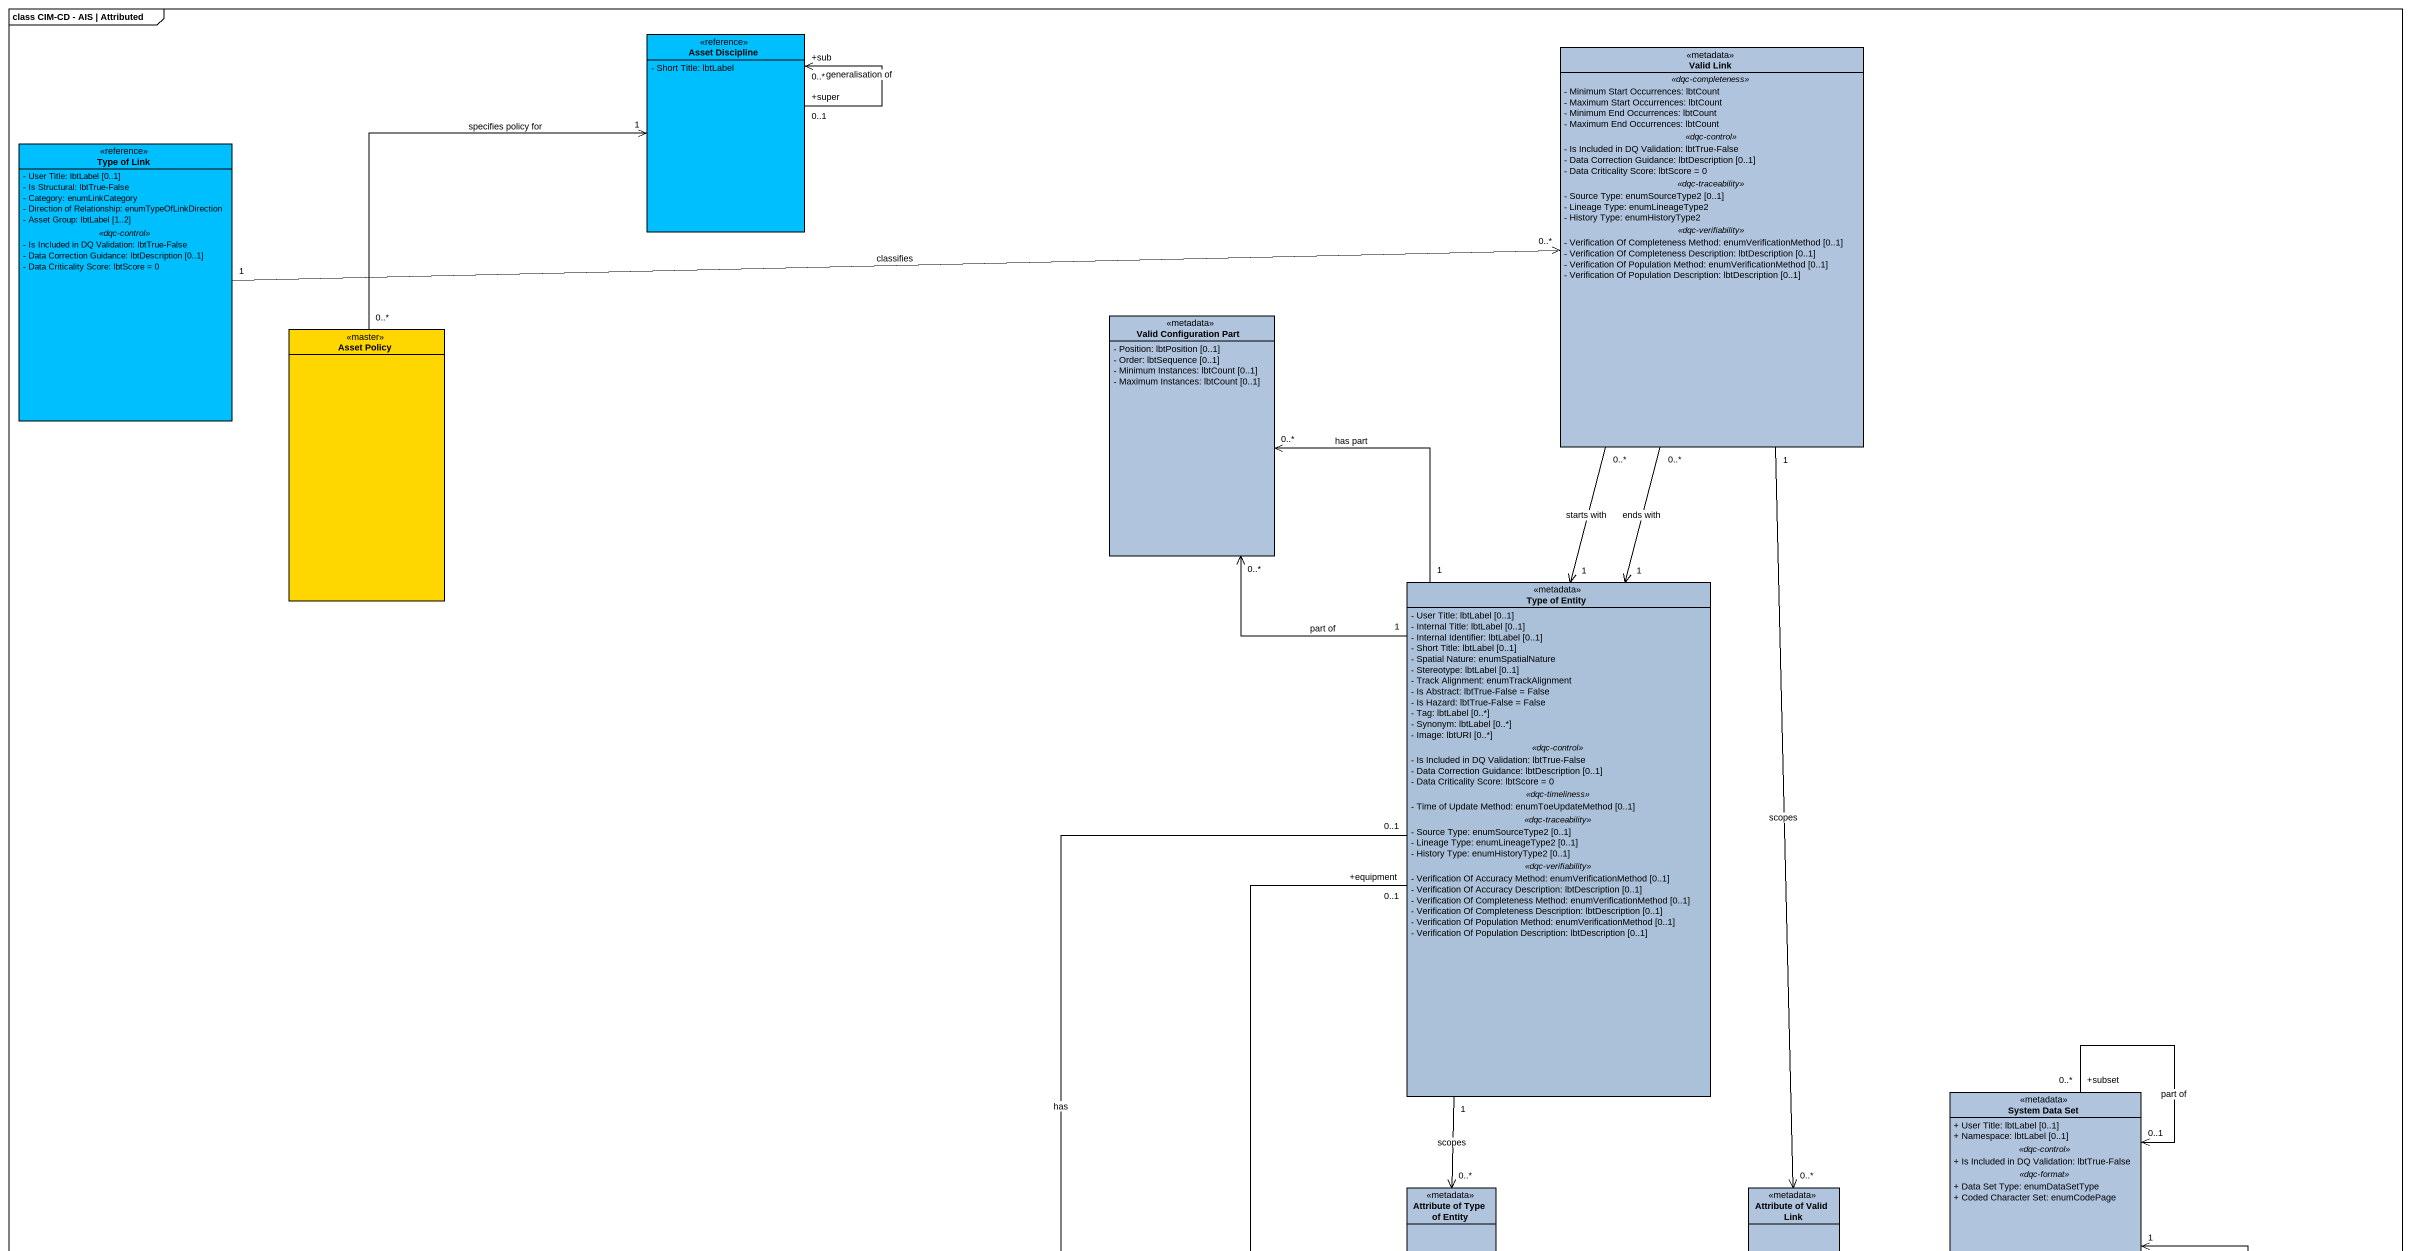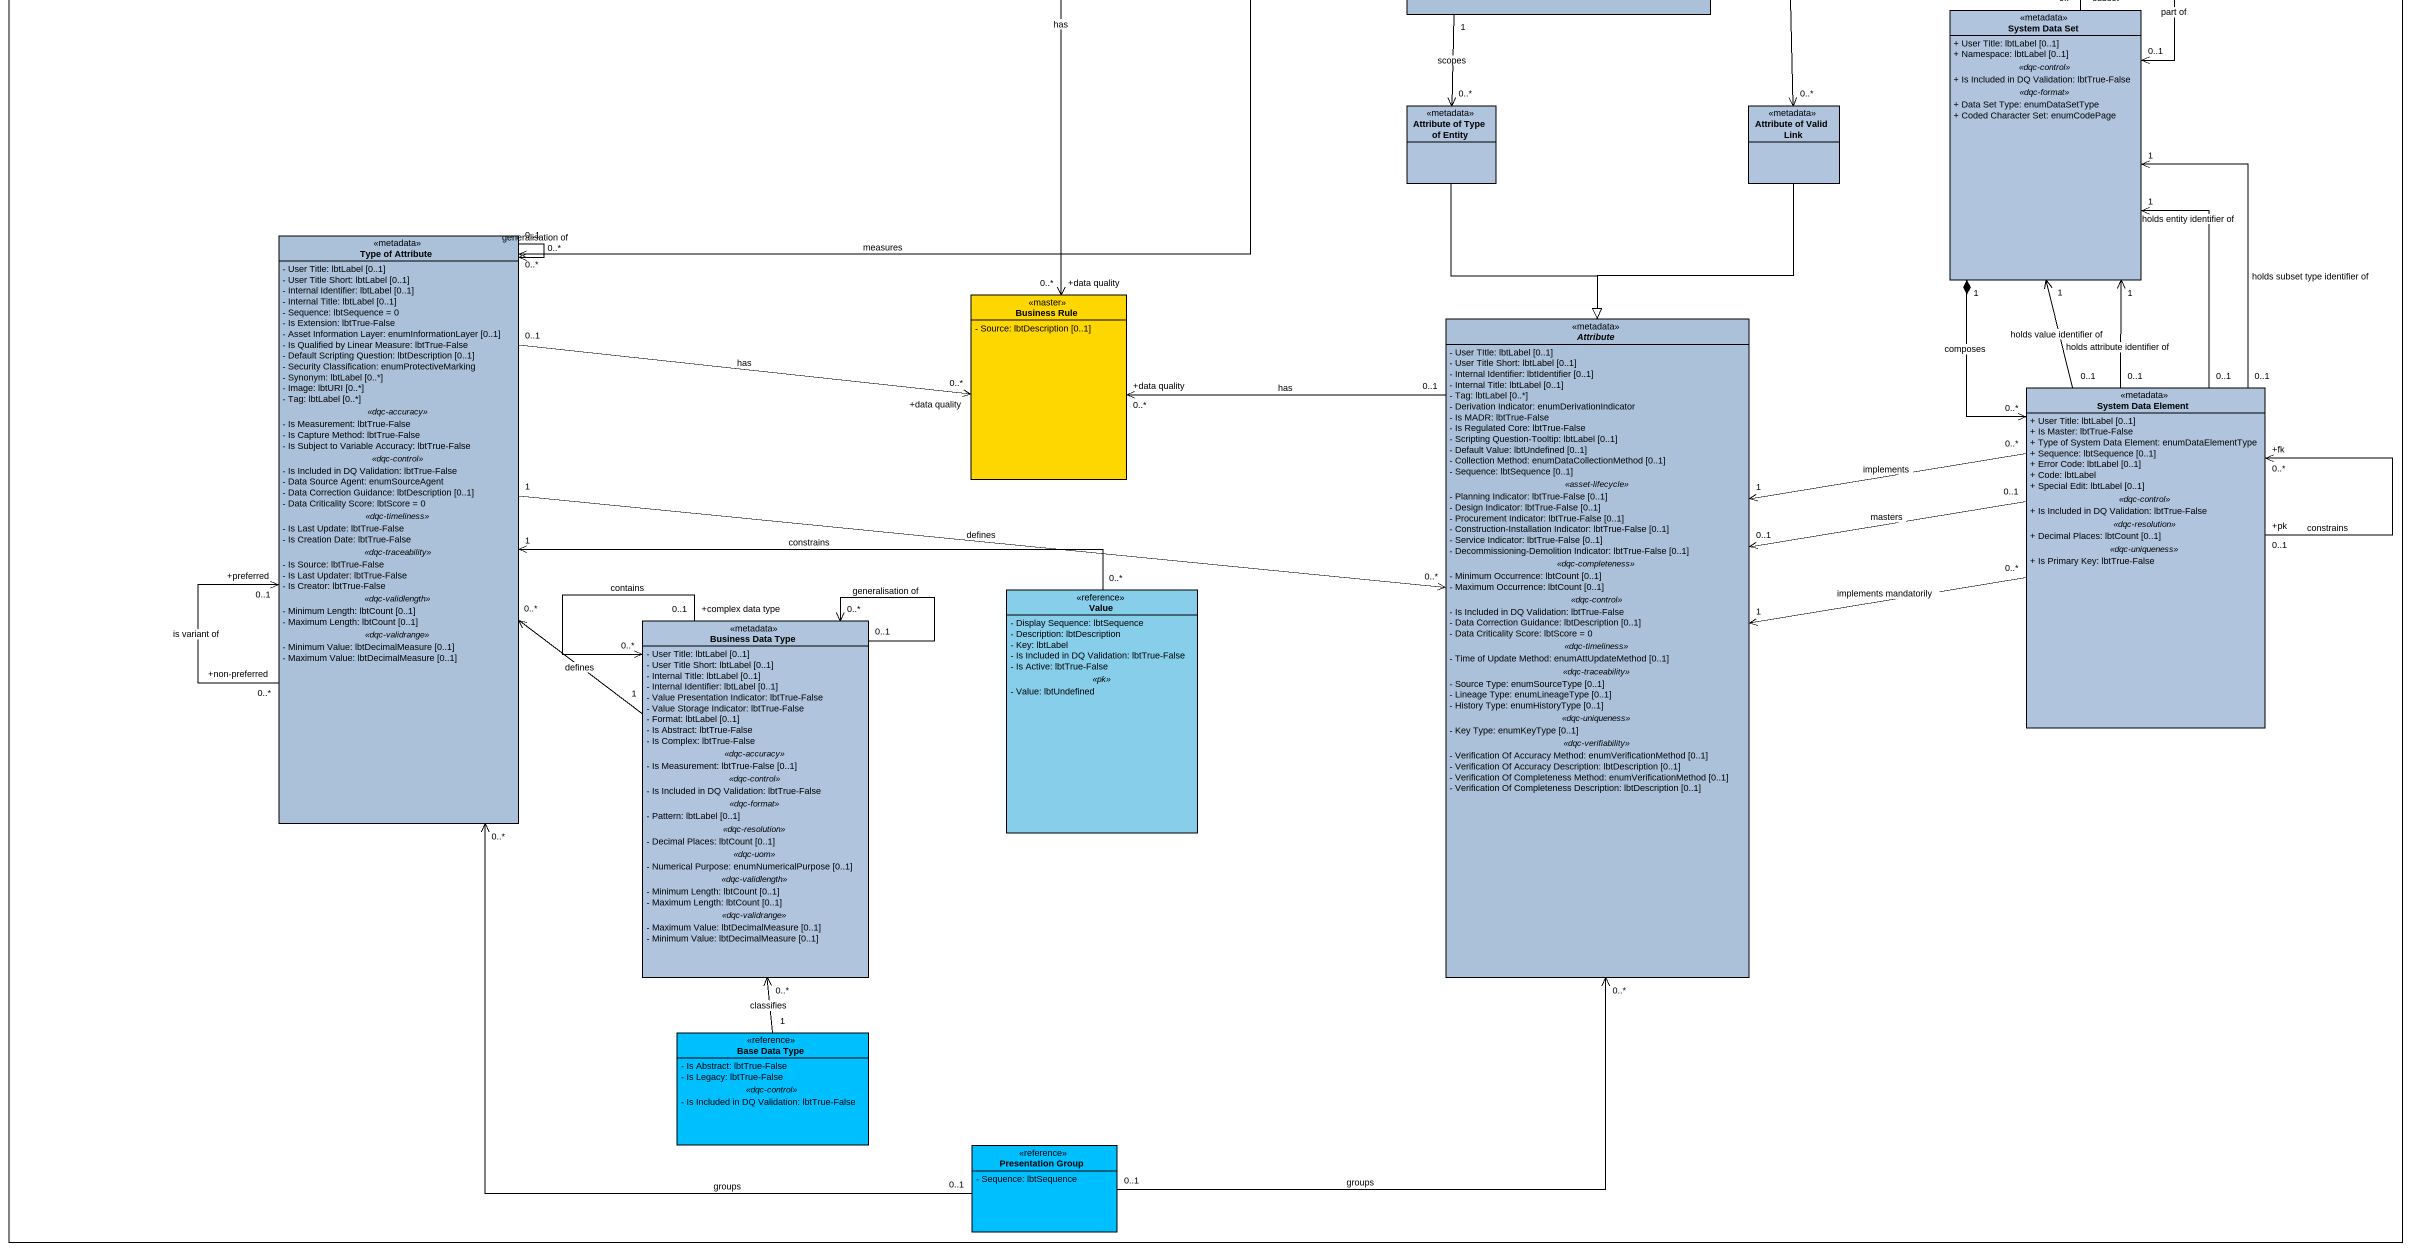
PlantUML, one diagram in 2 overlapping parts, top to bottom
@startuml
mainframe class CIM-CD - AIS | Attributed
hide circle
hide empty members
skinparam classAttributeIconSize 0
class "Asset Discipline" as Asset_Discipline <<reference>> #00BFFF {
  - Short Title: lbtLabel
}
class "Valid Link" as Valid_Link <<metadata>> #B0C4DE {
  .. <<dqc-completeness>> ..
  - Minimum Start Occurrences: lbtCount
  - Maximum Start Occurrences: lbtCount
  - Minimum End Occurrences: lbtCount
  - Maximum End Occurrences: lbtCount
  .. <<dqc-control>> ..
  - Is Included in DQ Validation: lbtTrue-False
  - Data Correction Guidance: lbtDescription [0..1]
  - Data Criticality Score: lbtScore = 0
  .. <<dqc-traceability>> ..
  - Source Type: enumSourceType2 [0..1]
  - Lineage Type: enumLineageType2
  - History Type: enumHistoryType2
  .. <<dqc-verifiability>> ..
  - Verification Of Completeness Method: enumVerificationMethod [0..1]
  - Verification Of Completeness Description: lbtDescription [0..1]
  - Verification Of Population Method: enumVerificationMethod [0..1]
  - Verification Of Population Description: lbtDescription [0..1]
}
class "Type of Link" as Type_of_Link <<reference>> #00BFFF {
  - User Title: lbtLabel [0..1]
  - Is Structural: lbtTrue-False
  - Category: enumLinkCategory
  - Direction of Relationship: enumTypeOfLinkDirection
  - Asset Group: lbtLabel [1..2]
  .. <<dqc-control>> ..
  - Is Included in DQ Validation: lbtTrue-False
  - Data Correction Guidance: lbtDescription [0..1]
  - Data Criticality Score: lbtScore = 0
}
class "Asset Policy" as Asset_Policy <<master>> #FFD700
class "Valid Configuration Part" as Valid_Configuration_Part <<metadata>> #B0C4DE {
  - Position: lbtPosition [0..1]
  - Order: lbtSequence [0..1]
  - Minimum Instances: lbtCount [0..1]
  - Maximum Instances: lbtCount [0..1]
}
class "Type of Entity" as Type_of_Entity <<metadata>> #ABC1D9 {
  - User Title: lbtLabel [0..1]
  - Internal Title: lbtLabel [0..1]
  - Internal Identifier: lbtLabel [0..1]
  - Short Title: lbtLabel [0..1]
  - Spatial Nature: enumSpatialNature
  - Stereotype: lbtLabel [0..1]
  - Track Alignment: enumTrackAlignment
  - Is Abstract: lbtTrue-False = False
  - Is Hazard: lbtTrue-False = False
  - Tag: lbtLabel [0..*]
  - Synonym: lbtLabel [0..*]
  - Image: lbtURI [0..*]
  .. <<dqc-control>> ..
  - Is Included in DQ Validation: lbtTrue-False
  - Data Correction Guidance: lbtDescription [0..1]
  - Data Criticality Score: lbtScore = 0
  .. <<dqc-timeliness>> ..
  - Time of Update Method: enumToeUpdateMethod [0..1]
  .. <<dqc-traceability>> ..
  - Source Type: enumSourceType2 [0..1]
  - Lineage Type: enumLineageType2 [0..1]
  - History Type: enumHistoryType2 [0..1]
  .. <<dqc-verifiability>> ..
  - Verification Of Accuracy Method: enumVerificationMethod [0..1]
  - Verification Of Accuracy Description: lbtDescription [0..1]
  - Verification Of Completeness Method: enumVerificationMethod [0..1]
  - Verification Of Completeness Description: lbtDescription [0..1]
  - Verification Of Population Method: enumVerificationMethod [0..1]
  - Verification Of Population Description: lbtDescription [0..1]
}
class "System Data Set" as System_Data_Set <<metadata>> #B0C4DE {
  + User Title: lbtLabel [0..1]
  + Namespace: lbtLabel [0..1]
  .. <<dqc-control>> ..
  + Is Included in DQ Validation: lbtTrue-False
  .. <<dqc-format>> ..
  + Data Set Type: enumDataSetType
  + Coded Character Set: enumCodePage
}
class "Attribute of Type of Entity" as Attribute_of_Type_of_Entity <<metadata>> #B0C4DE
class "Attribute of Valid Link" as Attribute_of_Valid_Link <<metadata>> #B0C4DE
class "Type of Attribute" as Type_of_Attribute <<metadata>> #ABC1D9 {
  - User Title: lbtLabel [0..1]
  - User Title Short: lbtLabel [0..1]
  - Internal Identifier: lbtLabel [0..1]
  - Internal Title: lbtLabel [0..1]
  - Sequence: lbtSequence = 0
  - Is Extension: lbtTrue-False
  - Asset Information Layer: enumInformationLayer [0..1]
  - Is Qualified by Linear Measure: lbtTrue-False
  - Default Scripting Question: lbtDescription [0..1]
  - Security Classification: enumProtectiveMarking
  - Synonym: lbtLabel [0..*]
  - Image: lbtURI [0..*]
  - Tag: lbtLabel [0..*]
  .. <<dqc-accuracy>> ..
  - Is Measurement: lbtTrue-False
  - Is Capture Method: lbtTrue-False
  - Is Subject to Variable Accuracy: lbtTrue-False
  .. <<dqc-control>> ..
  - Is Included in DQ Validation: lbtTrue-False
  - Data Source Agent: enumSourceAgent
  - Data Correction Guidance: lbtDescription [0..1]
  - Data Criticality Score: lbtScore = 0
  .. <<dqc-timeliness>> ..
  - Is Last Update: lbtTrue-False
  - Is Creation Date: lbtTrue-False
  .. <<dqc-traceability>> ..
  - Is Source: lbtTrue-False
  - Is Last Updater: lbtTrue-False
  - Is Creator: lbtTrue-False
  .. <<dqc-validlength>> ..
  - Minimum Length: lbtCount [0..1]
  - Maximum Length: lbtCount [0..1]
  .. <<dqc-validrange>> ..
  - Minimum Value: lbtDecimalMeasure [0..1]
  - Maximum Value: lbtDecimalMeasure [0..1]
}
class "Business Rule" as Business_Rule <<master>> #FFD700 {
  - Source: lbtDescription [0..1]
}
abstract class Attribute <<metadata>> #ABC1D9 {
  - User TItle: lbtLabel [0..1]
  - User Title Short: lbtLabel [0..1]
  - Internal Identifier: lbtIdentifier [0..1]
  - Internal Title: lbtLabel [0..1]
  - Tag: lbtLabel [0..*]
  - Derivation Indicator: enumDerivationIndicator
  - Is MADR: lbtTrue-False
  - Is Regulated Core: lbtTrue-False
  - Scripting Question-Tooltip: lbtLabel [0..1]
  - Default Value: lbtUndefined [0..1]
  - Collection Method: enumDataCollectionMethod [0..1]
  - Sequence: lbtSequence [0..1]
  .. <<asset-lifecycle>> ..
  - Planning Indicator: lbtTrue-False [0..1]
  - Design Indicator: lbtTrue-False [0..1]
  - Procurement Indicator: lbtTrue-False [0..1]
  - Construction-Installation Indicator: lbtTrue-False [0..1]
  - Service Indicator: lbtTrue-False [0..1]
  - Decommissioning-Demolition Indicator: lbtTrue-False [0..1]
  .. <<dqc-completeness>> ..
  - Minimum Occurrence: lbtCount [0..1]
  - Maximum Occurrence: lbtCount [0..1]
  .. <<dqc-control>> ..
  - Is Included in DQ Validation: lbtTrue-False
  - Data Correction Guidance: lbtDescription [0..1]
  - Data Criticality Score: lbtScore = 0
  .. <<dqc-timeliness>> ..
  - Time of Update Method: enumAttUpdateMethod [0..1]
  .. <<dqc-traceability>> ..
  - Source Type: enumSourceType [0..1]
  - Lineage Type: enumLineageType [0..1]
  - History Type: enumHistoryType [0..1]
  .. <<dqc-uniqueness>> ..
  - Key Type: enumKeyType [0..1]
  .. <<dqc-verifiability>> ..
  - Verification Of Accuracy Method: enumVerificationMethod [0..1]
  - Verification Of Accuracy Description: lbtDescription [0..1]
  - Verification Of Completeness Method: enumVerificationMethod [0..1]
  - Verification Of Completeness Description: lbtDescription [0..1]
}
class "System Data Element" as System_Data_Element <<metadata>> #B0C4DE {
  + User Title: lbtLabel [0..1]
  + Is Master: lbtTrue-False
  + Type of System Data Element: enumDataElementType
  + Sequence: lbtSequence [0..1]
  + Error Code: lbtLabel [0..1]
  + Code: lbtLabel
  + Special Edit: lbtLabel [0..1]
  .. <<dqc-control>> ..
  + Is Included in DQ Validation: lbtTrue-False
  .. <<dqc-resolution>> ..
  + Decimal Places: lbtCount [0..1]
  .. <<dqc-uniqueness>> ..
  + Is Primary Key: lbtTrue-False
}
class Value <<reference>> #87CEEB {
  - Display Sequence: lbtSequence
  - Description: lbtDescription
  - Key: lbtLabel
  - Is Included in DQ Validation: lbtTrue-False
  - Is Active: lbtTrue-False
  .. <<pk>> ..
  - Value: lbtUndefined
}
class "Business Data Type" as Business_Data_Type <<metadata>> #B0C4DE {
  - User Title: lbtLabel [0..1]
  - User Title Short: lbtLabel [0..1]
  - Internal Title: lbtLabel [0..1]
  - Internal Identifier: lbtLabel [0..1]
  - Value Presentation Indicator: lbtTrue-False
  - Value Storage Indicator: lbtTrue-False
  - Format: lbtLabel [0..1]
  - Is Abstract: lbtTrue-False
  - Is Complex: lbtTrue-False
  .. <<dqc-accuracy>> ..
  - Is Measurement: lbtTrue-False [0..1]
  .. <<dqc-control>> ..
  - Is Included in DQ Validation: lbtTrue-False
  .. <<dqc-format>> ..
  - Pattern: lbtLabel [0..1]
  .. <<dqc-resolution>> ..
  - Decimal Places: lbtCount [0..1]
  .. <<dqc-uom>> ..
  - Numerical Purpose: enumNumericalPurpose [0..1]
  .. <<dqc-validlength>> ..
  - Minimum Length: lbtCount [0..1]
  - Maximum Length: lbtCount [0..1]
  .. <<dqc-validrange>> ..
  - Maximum Value: lbtDecimalMeasure [0..1]
  - Minimum Value: lbtDecimalMeasure [0..1]
}
class "Base Data Type" as Base_Data_Type <<reference>> #00BFFF {
  - Is Abstract: lbtTrue-False
  - Is Legacy: lbtTrue-False
  .. <<dqc-control>> ..
  - Is Included in DQ Validation: lbtTrue-False
}
class "Presentation Group" as Presentation_Group <<reference>> #00BFFF {
  - Sequence: lbtSequence
}
Asset_Discipline "+super\n0..1" --> "+sub\n0..*" Asset_Discipline : generalisation of
Asset_Discipline "1" <-- "0..*" Asset_Policy : specifies policy for
Valid_Link "0..*" --> "1" Type_of_Entity : starts with
Type_of_Link "1" -right-> "0..*" Valid_Link : classifies
Valid_Configuration_Part "0..*" <-- "1" Type_of_Entity : part of
Type_of_Entity "1" <-up- "0..*" Valid_Link : ends with
Type_of_Entity "1" -up-> "0..*" Valid_Configuration_Part : has part
Type_of_Entity "1" --> "0..*" Attribute_of_Type_of_Entity : scopes
Type_of_Entity "+equipment\n0..1" --> "0..*" Type_of_Attribute : measures
System_Data_Set "0..1" <-- "+subset\n0..*" System_Data_Set : part of
Attribute_of_Type_of_Entity --|> Attribute
Attribute_of_Valid_Link "0..*" <-up- "1" Valid_Link : scopes
Attribute_of_Valid_Link --|> Attribute
Type_of_Attribute "+preferred\n0..1" <-- "+non-preferred\n0..*" Type_of_Attribute : is variant of
Type_of_Attribute "0..*" <-- "0..1" Type_of_Attribute : generalisation of
Type_of_Attribute "1" -right-> "0..*" Attribute : defines
Type_of_Attribute "1" <-right- "0..*" Value : constrains
Business_Rule "+data quality\n0..*" <-up- "0..1" Type_of_Entity : has
Business_Rule "+data quality\n0..*" <-left- "0..1" Type_of_Attribute : has
Business_Rule "+data quality\n0..*" <-right- "0..1" Attribute : has
Attribute "1" <-right- "0..*" System_Data_Element : implements
Attribute "0..1" <-right- "0..1" System_Data_Element : masters
System_Data_Element "0..1" -up-> "1" System_Data_Set : holds subset type identifier of
System_Data_Element "0..1" -up-> "1" System_Data_Set : holds value identifier of
System_Data_Element "0..*" <-up-* "1" System_Data_Set : composes
System_Data_Element "0..1" -up-> "1" System_Data_Set : holds attribute identifier of
System_Data_Element "0..1" -up-> "1" System_Data_Set : holds entity identifier of
System_Data_Element "0..*" -left-> "1" Attribute : implements mandatorily
System_Data_Element "+pk\n0..1" --> "+fk\n0..*" System_Data_Element : constrains
Business_Data_Type "1" -up-> "0..*" Type_of_Attribute : defines
Business_Data_Type "0..1" --> "0..*" Business_Data_Type : generalisation of
Business_Data_Type "+complex data type\n0..1" --> "0..*" Business_Data_Type : contains
Base_Data_Type "1" -up-> "0..*" Business_Data_Type : classifies
Presentation_Group "0..1" -up-> "0..*" Type_of_Attribute : groups
Presentation_Group "0..1" -up-> "0..*" Attribute : groups
@enduml
